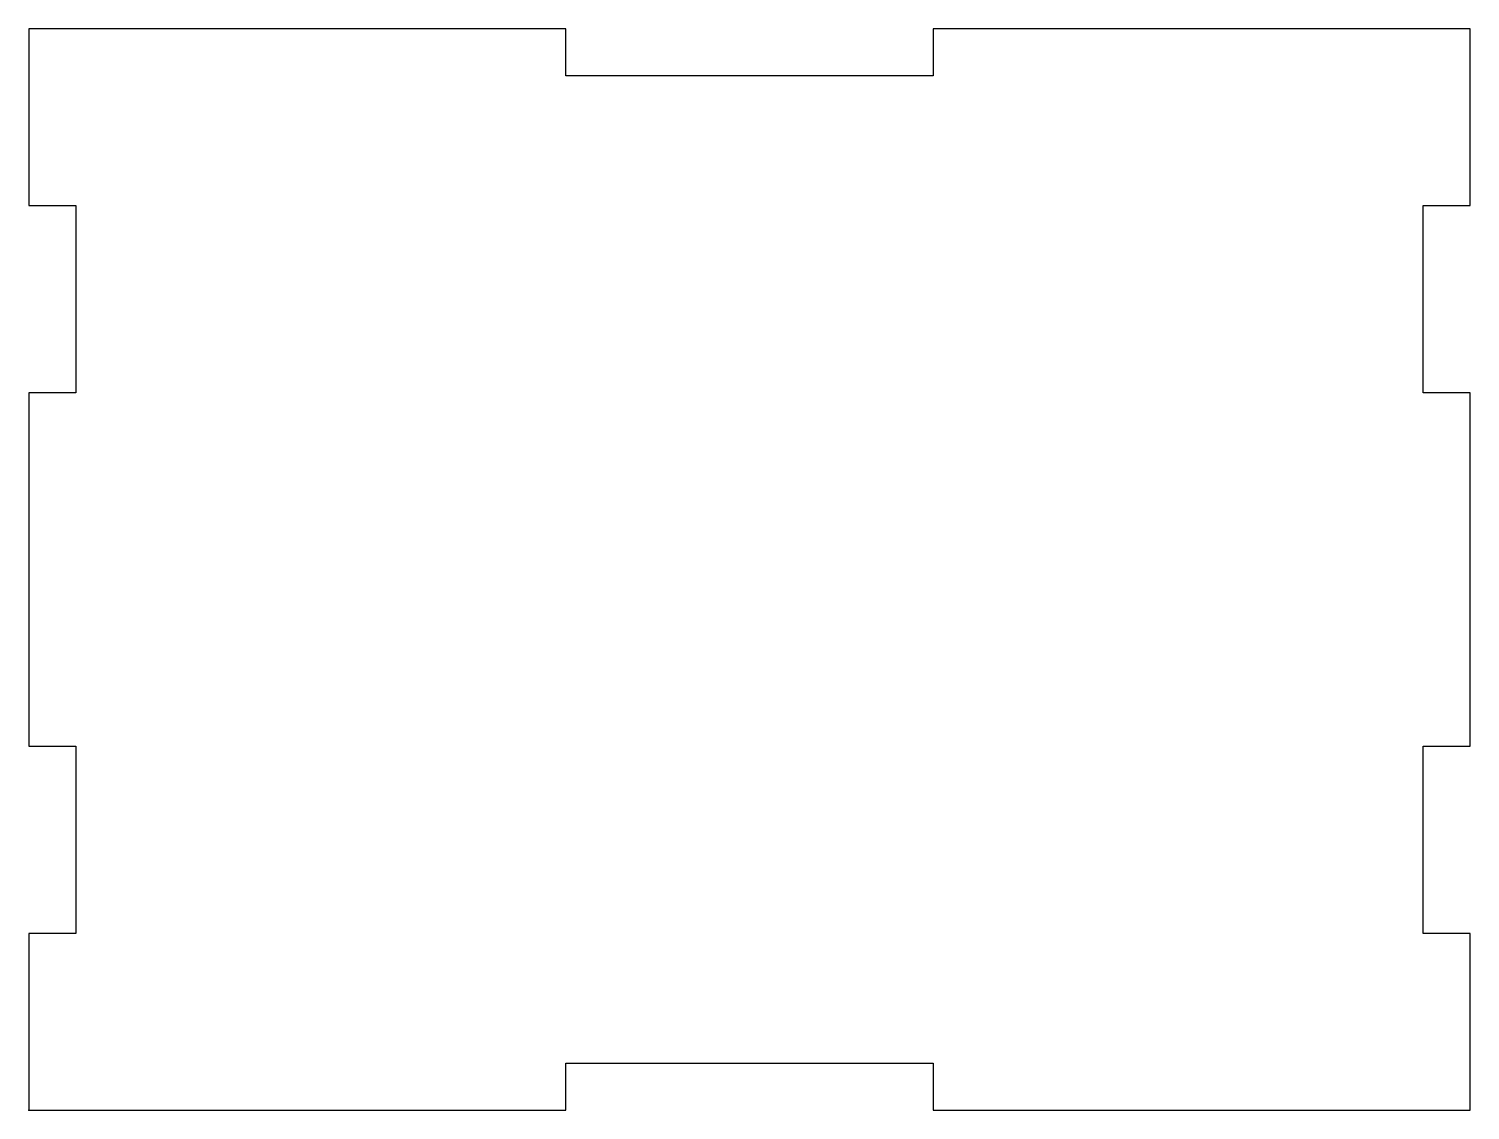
# Model space of a CAD drawing. Header units: inches. Extents: x 0 to 4, y 0 to 3.
import ezdxf

# ---------------------------------------------------------------- set-up
doc = ezdxf.new("R2010")
doc.units = ezdxf.units.IN
doc.layers.get('0').update_dxf_attribs({"linetype": 'CONTINUOUS'})

msp = doc.modelspace()

# ---------------------------------------------------------------- linework, layer by layer
msp.add_lwpolyline([(1.49, 0), (1.49, 0.13), (2.51, 0.13), (2.51, 0), (4, 0), (4, 0.49), (3.87, 0.49), (3.87, 1.01), (4, 1.01), (4, 1.99), (3.87, 1.99), (3.87, 2.51), (4, 2.51), (4, 3), (2.51, 3), (2.51, 2.87), (1.49, 2.87), (1.49, 3), (0, 3), (0, 2.51), (0.13, 2.51), (0.13, 1.99), (0, 1.99), (0, 1.01), (0.13, 1.01), (0.13, 0.49), (0, 0.49), (0, 0)], close=True)
msp.add_point((0, 0))

doc.saveas('drawing.dxf')
